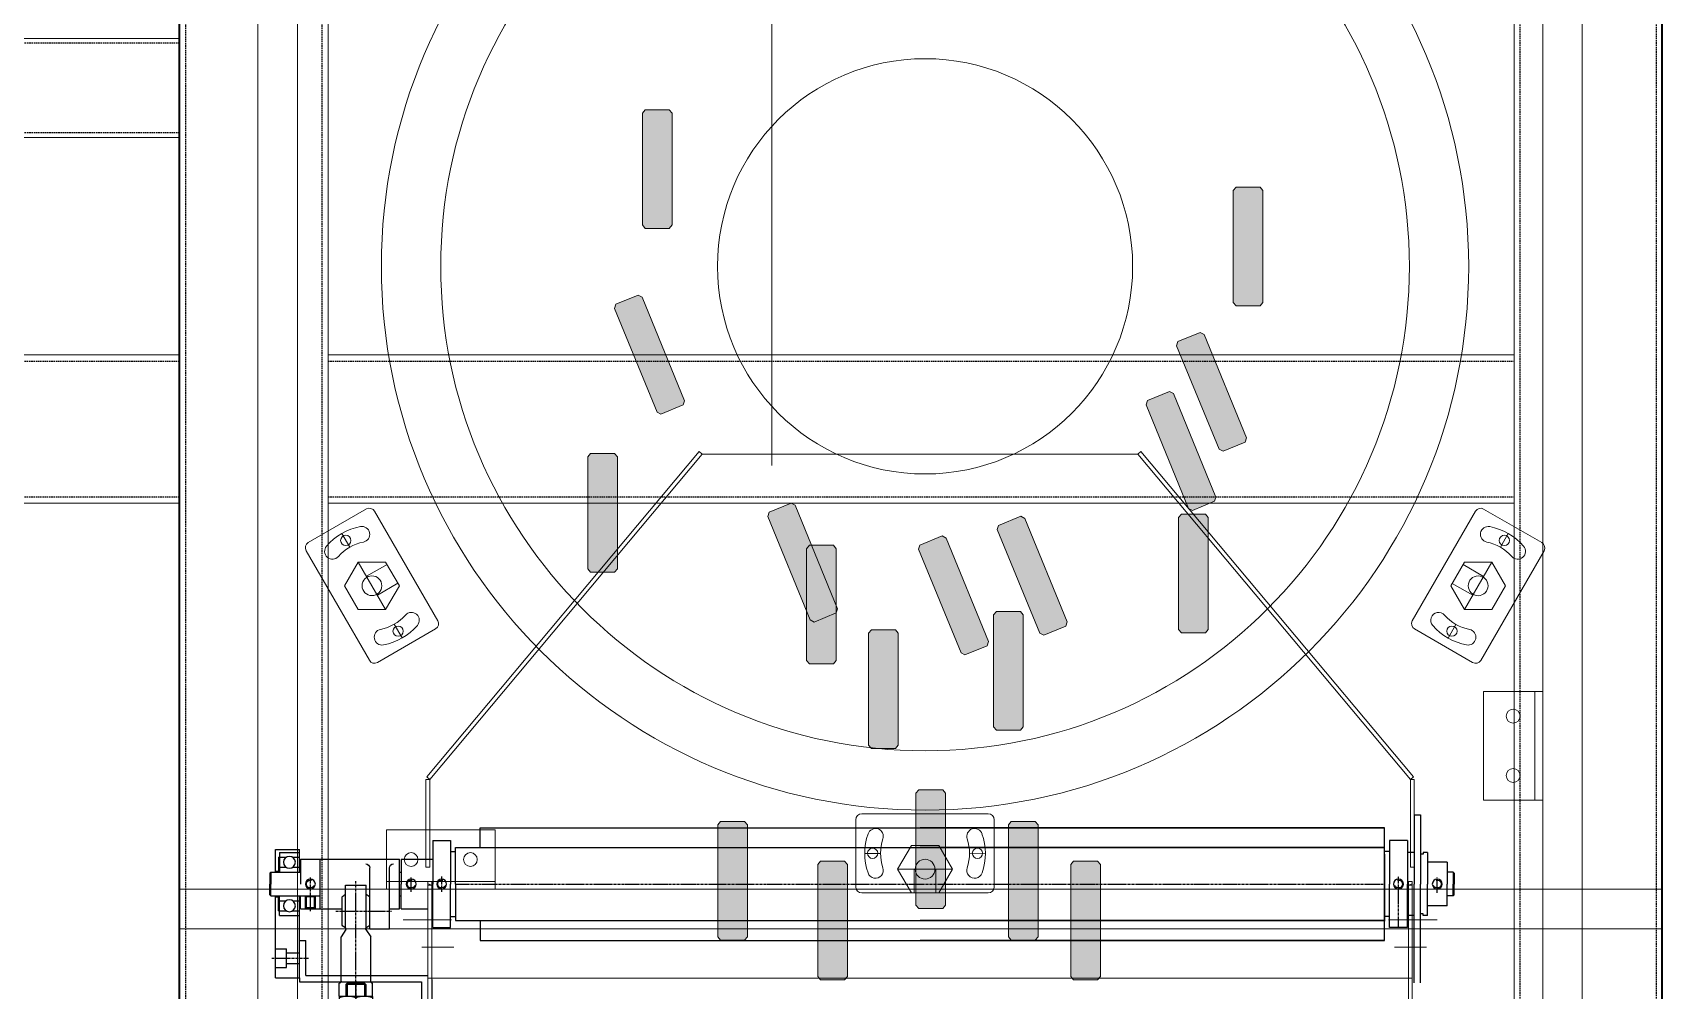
# Model space of a CAD drawing. Header units: millimetres. Extents: x -32759 to 129432, y 390 to 54305.
# Drawn here: x 21643 to 22467, y 24046 to 24530 of the extents above; entities that cross this region are included whole.
import ezdxf

# ---------------------------------------------------------------- set-up
doc = ezdxf.new("R2010")
doc.units = ezdxf.units.MM
doc.linetypes.add('CENTER', pattern=[2, 1.25, -0.25, 0.25, -0.25])
doc.linetypes.add('HIDDEN', pattern=[0.375, 0.25, -0.125])
for name, color, linetype in [('3', 5, 'Continuous'), ('A', 232, 'Continuous'), ('HL', 2, 'HIDDEN')]:
    doc.layers.add(name, color=color, linetype=linetype)
doc.layers.add('_BODY', color=7, linetype='Continuous', lineweight=13)
doc.styles.get("Standard").update_dxf_attribs({"font": 'arial.ttf'})
doc.dimstyles.new('AM_ISO$0', dxfattribs={"dimtxt": 3.5, "dimasz": 3.5, "dimexe": 1, "dimexo": 1, "dimgap": 1.5, "dimtad": 1, "dimdsep": 46, "dimtxsty": 'Standard', "dimcen": 0, "dimclrd": 256, "dimclre": 256, "dimclrt": 2, "dimadec": 0, "dimazin": 2, "dimtp": 0.1, "dimtm": 0.1, "dimtfac": 0.71, "dimtdec": 3, "dimtmove": 0, "dimatfit": 3, "dimfxl": 1, "dimlwd": -1, "dimlwe": -1, "dimarcsym": 1})

# ---------------------------------------------------------------- blocks, each defined once
blk = doc.blocks.new('r6urtwtw')
at = {"ltscale": 0.5}
blk.add_line((205988.3, 30897.38), (208348.3, 30897.38), dxfattribs=at)
at = {"layer": 'HL', "ltscale": 3}
for p, q in [((205988.3, 30969.38), (208348.3, 30969.38)), ((205988.3, 30900.38), (208348.3, 30900.38))]:
    blk.add_line(p, q, dxfattribs=at)
blk = doc.blocks.new('rtuyawda')
at = {"ltscale": 0.5}
for p, q in [((202390.39, 31638.9), (204600.39, 31638.9)), ((204600.39, 31563.9), (202390.39, 31563.9))]:
    blk.add_line(p, q, dxfattribs=at)
at = {"layer": 'HL', "ltscale": 3}
for p, q in [((202390.39, 31635.9), (204600.39, 31635.9)), ((202390.39, 31566.9), (204600.39, 31566.9))]:
    blk.add_line(p, q, dxfattribs=at)
blk = doc.blocks.new('r6ewet')
at = {"ltscale": 0.5}
for p, q in [((205552.73, 30224.74), (205552.73, 30649.74)), ((205552.73, 30649.74), (205627.73, 30649.74)), ((205627.73, 30649.74), (205627.73, 30224.74)), ((205627.73, 30224.74), (205552.73, 30224.74))]:
    blk.add_line(p, q, dxfattribs=at)
at = {"layer": 'HL', "ltscale": 3}
for p, q in [((205555.93, 30224.74), (205555.93, 30649.74)), ((205624.53, 30224.74), (205624.53, 30649.74))]:
    blk.add_line(p, q, dxfattribs=at)
blk = doc.blocks.new('6ertwstw')
at = {"ltscale": 0.5}
for p, q in [((205627.73, 31324.74), (205552.73, 31324.74)), ((205552.73, 30724.74), (205552.73, 31324.74)), ((205627.73, 31324.74), (205627.73, 30724.74)), ((205552.73, 30724.74), (205627.73, 30724.74))]:
    blk.add_line(p, q, dxfattribs=at)
at = {"layer": 'HL', "ltscale": 3}
for p, q in [((205555.93, 30724.74), (205555.93, 31324.74)), ((205624.53, 30724.74), (205624.53, 31324.74))]:
    blk.add_line(p, q, dxfattribs=at)
blk = doc.blocks.new('6WRR')
at = {"ltscale": 0.5}
for p, q in [((212221.53, 14888.67), (211796.53, 14888.67)), ((211796.53, 14888.67), (211796.53, 14838.67)), ((212221.53, 14888.67), (212221.53, 14838.67)), ((211796.53, 14838.67), (212221.53, 14838.67))]:
    blk.add_line(p, q, dxfattribs=at)
at = {"layer": 'HL', "ltscale": 3}
for p, q in [((211796.53, 14886.37), (212221.53, 14886.37)), ((211796.53, 14840.97), (212221.53, 14840.97))]:
    blk.add_line(p, q, dxfattribs=at)
blk = doc.blocks.new('78544')
at = {"color": 0}
for name, p in [('r6urtwtw', (-16068.99, -6753.33)), ('6ertwstw', (-14728.42, -7180.69)), ('rtuyawda', (-12396.08, -8094.85)), ('r6ewet', (-14728.42, -7180.69))]:
    blk.add_blockref(name, p, dxfattribs=at)
at = {"rotation": 270}
blk.add_blockref('6WRR', (176170.65, 235265.59), dxfattribs=at)
blk = doc.blocks.new('RUSEERT')
at = {"ltscale": 0.5}
for p, q in [((202240.39, 24855.65), (203760.39, 24855.65)), ((202240.39, 24105.65), (203760.39, 24105.65))]:
    blk.add_line(p, q, dxfattribs=at)
blk = doc.blocks.new('57ERWE')
blk.add_blockref('RUSEERT', (0, 0))
blk = doc.blocks.new('*D660')
at = {"linetype": 'ByBlock', "ltscale": 0.5, "transparency": 16777216}
for p, q in [((208653.43, 29756.32), (208653.43, 29759.37)), ((208656.93, 29758.37), (208744.93, 29758.37)), ((208748.43, 29758.04), (208748.43, 29757.37))]:
    blk.add_line(p, q, dxfattribs=at)
at = {"ltscale": 0.5, "transparency": 16777216}
for points in [[(208656.93, 29758.96), (208656.93, 29757.79), (208653.43, 29758.37)], [(208744.93, 29758.96), (208744.93, 29757.79), (208748.43, 29758.37)]]:
    blk.add_solid(points, dxfattribs=at)
at = {"layer": 'Defpoints', "color": 0, "ltscale": 0.5, "transparency": 16777216}
for p in [(208653.43, 29755.32), (208748.43, 29759.04), (208748.43, 29758.37)]:
    blk.add_point(p, dxfattribs=at)
at = {"color": 2, "ltscale": 0.5, "transparency": 16777216, "insert": (208700.93, 29761.62), "char_height": 3.5, "attachment_point": 5, "bg_fill": 3, "box_fill_scale": 1.1, "bg_fill_color": 256, "bg_fill_true_color": 13158600, "bg_fill_transparency": 7062}
blk.add_mtext('95', dxfattribs=at)
blk = doc.blocks.new('*D661')
at = {"linetype": 'ByBlock', "ltscale": 0.5, "transparency": 16777216}
for p, q in [((208748.43, 29761.86), (208748.43, 29762.94)), ((208843.43, 29761.86), (208843.43, 29762.94)), ((208751.93, 29761.94), (208839.93, 29761.94))]:
    blk.add_line(p, q, dxfattribs=at)
at = {"ltscale": 0.5, "transparency": 16777216}
for points in [[(208751.93, 29762.53), (208751.93, 29761.36), (208748.43, 29761.94)], [(208839.93, 29762.53), (208839.93, 29761.36), (208843.43, 29761.94)]]:
    blk.add_solid(points, dxfattribs=at)
at = {"layer": 'Defpoints', "color": 0, "ltscale": 0.5, "transparency": 16777216}
for p in [(208748.43, 29760.86), (208843.43, 29761.94), (208843.43, 29760.86)]:
    blk.add_point(p, dxfattribs=at)
at = {"color": 2, "ltscale": 0.5, "transparency": 16777216, "insert": (208795.93, 29765.19), "char_height": 3.5, "attachment_point": 5, "bg_fill": 3, "box_fill_scale": 1.1, "bg_fill_color": 256, "bg_fill_true_color": 13158600, "bg_fill_transparency": 6077}
blk.add_mtext('95', dxfattribs=at)
blk = doc.blocks.new('*D755')
at = {"linetype": 'ByBlock', "ltscale": 0.5, "transparency": 16777216}
for p, q in [((208749.29, 29680.76), (208749.29, 29684.26)), ((208761.43, 29677.26), (208748.29, 29677.26)), ((208749.29, 29670.26), (208749.29, 29677.26)), ((208819.93, 29670.26), (208748.29, 29670.26)), ((208749.29, 29666.76), (208749.29, 29663.26))]:
    blk.add_line(p, q, dxfattribs=at)
at = {"ltscale": 0.5, "transparency": 16777216}
for points in [[(208748.7, 29680.76), (208749.87, 29680.76), (208749.29, 29677.26)], [(208748.7, 29666.76), (208749.87, 29666.76), (208749.29, 29670.26)]]:
    blk.add_solid(points, dxfattribs=at)
at = {"layer": 'Defpoints', "color": 0, "ltscale": 0.5, "transparency": 16777216}
for p in [(208762.43, 29677.26), (208820.93, 29670.26)]:
    blk.add_point(p, dxfattribs=at)
at = {"color": 2, "ltscale": 0.5, "transparency": 16777216, "insert": (208746.04, 29673.76), "char_height": 3.5, "attachment_point": 5, "rotation": 90, "bg_fill": 3, "box_fill_scale": 1.1, "bg_fill_color": 256, "bg_fill_true_color": 13158600, "bg_fill_transparency": 2672}
blk.add_mtext('7', dxfattribs=at)
at = {"layer": 'Defpoints', "color": 0, "ltscale": 0.5, "transparency": 16777216}
blk.add_point((208749.29, 29677.26), dxfattribs=at)
blk = doc.blocks.new('qweqfgbnm')
at = {"color": 6}
for p, q in [((50028.1, 15172.86), (50028.1, 15236.86)), ((50031.1, 15239.86), (50065.1, 15239.86)), ((50068.1, 15236.86), (50068.1, 15172.86)), ((50048.1, 15218.71), (50048.1, 15191)), ((50065.1, 15169.86), (50031.1, 15169.86))]:
    blk.add_line(p, q, dxfattribs=at)
at = {"color": 6, "ltscale": 0.1}
for p, q in [((50048.12, 15227.36), (50048.13, 15235.36)), ((50048.1, 15174.36), (50048.1, 15182.36))]:
    blk.add_line(p, q, dxfattribs=at)
at = {"color": 6, "extrusion": (1.73205e-16, 1e-16, -1)}
for p, q in [((50048.1, 15218.71), (50036.1, 15211.78)), ((50036.1, 15211.78), (50036.1, 15197.93)), ((50060.1, 15211.78), (50048.1, 15218.71)), ((50060.1, 15197.93), (50060.1, 15211.78)), ((50036.1, 15197.93), (50048.1, 15191)), ((50048.1, 15191), (50060.1, 15197.93))]:
    blk.add_line(p, q, dxfattribs=at)
at = {"color": 6, "lineweight": 9}
for p, q in [((50048.1, 15210.36), (50036.1, 15210.36)), ((50048.1, 15199.36), (50036.1, 15199.36))]:
    blk.add_line(p, q, dxfattribs=at)
at = {"color": 6}
blk.add_circle((50048.1, 15204.86), 5, dxfattribs=at)
for centre, radius, start, end in [((50031.1, 15236.86), 3, 90, 180), ((50065.1, 15236.86), 3, 0, 90), ((50039.52, 15229.93), 3.97, 108.89915, 288.89915), ((50048.1, 15205.36), 30, 70.69711, 109.20845), ((50056.68, 15229.93), 3.97, 251.10085, 71.10085), ((50048.1, 15204.36), 23, 71.38544, 108.4957), ((50039.52, 15179.79), 3.97, 71.10085, 251.10085), ((50048.1, 15205.36), 23, 251.5043, 288.61456), ((50056.68, 15179.79), 3.97, 288.89915, 108.89915), ((50031.1, 15172.86), 3, 180, 270), ((50048.1, 15204.36), 30, 250.79155, 289.30289), ((50065.1, 15172.86), 3, 270, 0)]:
    blk.add_arc(centre, radius, start, end, dxfattribs=at)
blk = doc.blocks.new('qweqdfgvh')
at = {"color": 6}
for p, q in [((50023.96, 15360.51), (50057.96, 15360.51)), ((50020.96, 15293.51), (50020.96, 15357.51)), ((50060.96, 15357.51), (50060.96, 15293.51)), ((50032.96, 15339.37), (50032.96, 15311.65)), ((50057.96, 15290.51), (50023.96, 15290.51))]:
    blk.add_line(p, q, dxfattribs=at)
at = {"color": 6, "ltscale": 0.1}
for p, q in [((50040.98, 15348.01), (50040.99, 15356.01)), ((50040.96, 15295.01), (50040.96, 15303.01))]:
    blk.add_line(p, q, dxfattribs=at)
at = {"color": 6, "extrusion": (1.73205e-16, 1e-16, -1)}
for p, q in [((50032.96, 15339.37), (50020.96, 15332.44)), ((50044.96, 15332.44), (50032.96, 15339.37)), ((50020.96, 15332.44), (50020.96, 15318.58)), ((50044.96, 15318.58), (50044.96, 15332.44)), ((50020.96, 15318.58), (50032.96, 15311.65)), ((50032.96, 15311.65), (50044.96, 15318.58))]:
    blk.add_line(p, q, dxfattribs=at)
at = {"color": 6, "lineweight": 9}
for p, q in [((50032.96, 15331.01), (50020.96, 15331.01)), ((50032.96, 15320.01), (50020.96, 15320.01))]:
    blk.add_line(p, q, dxfattribs=at)
at = {"color": 6}
blk.add_circle((50032.96, 15325.51), 5, dxfattribs=at)
for centre, radius, start, end in [((50023.96, 15357.51), 3, 90, 180), ((50057.96, 15357.51), 3, 0, 90), ((50032.37, 15350.58), 3.97, 108.89915, 288.89915), ((50040.96, 15326.01), 30, 70.69711, 109.20845), ((50049.54, 15350.58), 3.97, 251.10085, 71.10085), ((50040.96, 15325.01), 23, 71.38544, 108.4957), ((50032.37, 15300.44), 3.97, 71.10085, 251.10085), ((50040.96, 15326.01), 23, 251.5043, 288.61456), ((50049.54, 15300.44), 3.97, 288.89915, 108.89915), ((50023.96, 15293.51), 3, 180, 270), ((50040.96, 15325.01), 30, 250.79155, 289.30289), ((50057.96, 15293.51), 3, 270, 0)]:
    blk.add_arc(centre, radius, start, end, dxfattribs=at)
blk = doc.blocks.new('QWNFD')
at = {"ltscale": 0.1, "true_color": 0x6c0707}
h = blk.add_hatch(color=16, dxfattribs=at)
h.dxf.hatch_style = 1
h.paths.add_polyline_path([(15918.73, 10675.59), (15917.03, 10674.16), (15917.03, 10662.02), (15918.73, 10660.59)])
h = blk.add_hatch(color=16, dxfattribs=at)
h.dxf.hatch_style = 1
h.paths.add_polyline_path([(15975.33, 10660.59), (15975.33, 10675.59), (15918.73, 10675.59), (15918.73, 10660.59)])
h = blk.add_hatch(color=16, dxfattribs=at)
h.dxf.hatch_style = 1
h.paths.add_polyline_path([(15975.33, 10660.59), (15977.03, 10662.02), (15977.03, 10674.16), (15975.33, 10675.59)])
at = {"color": 1, "ltscale": 0.1}
for p, q in [((15917.03, 10674.16), (15918.73, 10675.59)), ((15917.03, 10662.02), (15917.03, 10674.16)), ((15918.73, 10675.59), (15975.33, 10675.59)), ((15977.03, 10674.16), (15975.33, 10675.59)), ((15977.03, 10662.02), (15977.03, 10674.16)), ((15917.03, 10662.02), (15918.73, 10660.59)), ((15975.33, 10660.59), (15918.73, 10660.59)), ((15977.03, 10662.02), (15975.33, 10660.59))]:
    blk.add_line(p, q, dxfattribs=at)
blk = doc.blocks.new('A$C62B8661E')
at = {"layer": 'A', "color": 7, "linetype": 'ByBlock'}
for p, q in [((4.97, 18.69), (11.47, 18.69)), ((4.97, 1.69), (4.97, 18.69)), ((11.47, 18.69), (11.47, 18.69)), ((12.47, 17.69), (34.97, 17.69)), ((38.61, 15.18), (34.97, 17.69)), ((40.82, 17.19), (55.11, 17.19)), ((38.6, 15.19), (39.31, 15.19)), ((39.46, 15.44), (60.98, 15.44)), ((60.97, 4.94), (60.97, 15.44)), ((4.97, 1.69), (11.47, 1.69)), ((11.47, 1.69), (11.47, 1.69)), ((12.47, 2.69), (34.97, 2.69)), ((38.61, 5.19), (34.97, 2.69)), ((38.61, 5.19), (39.31, 5.19)), ((39.46, 4.94), (60.98, 4.94)), ((40.82, 3.19), (55.11, 3.19))]:
    blk.add_line(p, q, dxfattribs=at)
at = {"layer": 'A', "color": 7, "linetype": 'CENTER'}
for p, q in [((47.97, 0), (47.97, 19.79)), ((0, 10.19), (63.07, 10.19))]:
    blk.add_line(p, q, dxfattribs=at)
at = {"layer": 'A', "color": 7, "linetype": 'ByBlock'}
for centre, radius, start, end in [((12.47, 18.69), 1, 180, 270), ((47.97, 10.19), 10, 135.573, 150), ((47.97, 10.19), 10, 31.66824, 44.427), ((12.47, 1.69), 1, 90, 180), ((47.97, 10.19), 10, 210, 224.427), ((47.97, 10.19), 10, 315.573, 328.33176)]:
    blk.add_arc(centre, radius, start, end, dxfattribs=at)
blk = doc.blocks.new('A$C344D1F6D')
for p, q in [((34, 29), (33, 28)), ((33, 28), (33, 4)), ((34, 29), (34.4, 29)), ((34, 29), (34, 3)), ((34.4, 31.47), (34.71, 32)), ((34.4, 0.53), (34.4, 31.47)), ((34.71, 32), (42.09, 32)), ((42.4, 31.47), (42.09, 32)), ((42.4, 0.53), (42.4, 31.47)), ((42.4, 29), (45.5, 29)), ((42.77, 3), (42.77, 29)), ((46, 31), (46, 1)), ((46.5, 31), (46.5, 22.87)), ((60.5, 31), (60.5, 22.87)), ((61, 31), (61, 1)), ((62.35, 29.28), (62.8, 28.35)), ((62.8, 28.35), (63.75, 29.3)), ((62.8, 28.35), (62.8, 3.65)), ((64.4, 29.3), (63.75, 29.3)), ((63.75, 29.3), (63.75, 2.7)), ((65, 29.3), (64.4, 28.7)), ((64.4, 29.3), (64.4, 2.7)), ((65, 29.3), (65, 2.7)), ((114, 29.3), (114.6, 28.7)), ((114, 29.3), (114, 2.7)), ((114.6, 29.3), (115.25, 29.3)), ((114.6, 29.3), (114.6, 2.7)), ((116.2, 28.35), (115.25, 29.3)), ((115.25, 29.3), (115.25, 2.7)), ((116.65, 29.28), (116.2, 28.35)), ((116.2, 28.35), (116.2, 3.65)), ((118, 31), (118, 1)), ((118.5, 31), (118.5, 22.87)), ((132.5, 31), (132.5, 22.87)), ((133, 31), (133, 1)), ((133, 28), (133.5, 28)), ((133.5, 22), (133.5, 28)), ((1.6, 21), (1, 20.4)), ((1, 20.4), (1, 11.6)), ((1.6, 21), (7.52, 21)), ((1.6, 21), (1.6, 11)), ((7.52, 24.25), (7.66, 24.5)), ((7.52, 7.75), (7.52, 24.25)), ((7.66, 24.5), (13.37, 24.5)), ((13.52, 24.25), (13.37, 24.5)), ((13.52, 7.75), (13.52, 24.25)), ((13.52, 21), (20.5, 21)), ((20.5, 21), (20.5, 11)), ((20.5, 20), (28.5, 20)), ((23, 20), (23, 12)), ((24, 12), (24, 20)), ((29.5, 21), (28.5, 20)), ((46.5, 22.87), (46, 22.79)), ((46.5, 22.87), (60.5, 22.87)), ((60.5, 22.87), (61, 22.79)), ((118.5, 22.87), (118, 22.79)), ((132.5, 22.87), (118.5, 22.87)), ((132.5, 22.87), (133, 22.79)), ((152.5, 22), (152.5, 10)), ((154, 22), (154, 10)), ((1, 11.6), (1.6, 11)), ((1.6, 11), (7.52, 11)), ((8.42, 16), (12.61, 16)), ((13.52, 11), (20.5, 11)), ((20.5, 12), (28.5, 12)), ((28.5, 12), (29.5, 11)), ((36.14, 16), (40.66, 16)), ((46.5, 9.13), (46, 9.21)), ((46.5, 9.13), (46.5, 1)), ((46.5, 9.13), (60.5, 9.13)), ((60.5, 9.13), (61, 9.21)), ((60.5, 9.13), (60.5, 1)), ((118.5, 9.13), (118, 9.21)), ((118.5, 9.13), (118.5, 1)), ((132.5, 9.13), (118.5, 9.13)), ((132.5, 9.13), (133, 9.21)), ((132.5, 9.13), (132.5, 1)), ((133.5, 4), (133.5, 10)), ((7.52, 7.75), (7.66, 7.5)), ((7.66, 7.5), (13.37, 7.5)), ((13.52, 7.75), (13.37, 7.5)), ((33, 4), (34, 3)), ((34, 3), (34.4, 3)), ((34.4, 0.53), (34.71, 0)), ((34.71, 0), (42.09, 0)), ((42.4, 0.53), (42.09, 0)), ((42.4, 3), (45.5, 3)), ((62.35, 2.72), (62.8, 3.65)), ((62.8, 3.65), (63.75, 2.7)), ((64.4, 2.7), (63.75, 2.7)), ((65, 2.7), (64.4, 3.3)), ((114, 2.7), (114.6, 3.3)), ((114.6, 2.7), (115.25, 2.7)), ((116.2, 3.65), (115.25, 2.7)), ((116.65, 2.72), (116.2, 3.65)), ((133, 4), (133.5, 4))]:
    blk.add_line(p, q)
at = {"color": 2}
for p, q in [((33, 28), (34.4, 28)), ((42.4, 28), (42.77, 28)), ((44.5, 29), (42.77, 28)), ((1, 20.4), (7.52, 20.4)), ((13.52, 20.4), (20.5, 20.4)), ((1, 11.6), (7.52, 11.6)), ((13.52, 11.6), (20.5, 11.6)), ((33, 4), (34.4, 4)), ((42.4, 4), (42.77, 4)), ((44.5, 3), (42.77, 4))]:
    blk.add_line(p, q, dxfattribs=at)
at = {"linetype": 'Continuous'}
for p, q in [((46, 31), (61, 31)), ((61.86, 29.56), (61, 29.35)), ((117.14, 29.56), (118, 29.35)), ((133, 31), (118, 31)), ((154, 22), (133.5, 22)), ((154, 10), (133.5, 10)), ((46, 1), (61, 1)), ((61.86, 2.44), (61, 2.65)), ((117.14, 2.44), (118, 2.65)), ((133, 1), (118, 1))]:
    blk.add_line(p, q, dxfattribs=at)
at = {"color": 1}
for p, q in [((46, 22.79), (50.63, 18.59)), ((61, 22.79), (56.92, 19.09)), ((118, 22.79), (122.08, 19.09)), ((133, 22.79), (128.37, 18.59)), ((50.63, 13.41), (46, 9.21)), ((56.92, 12.91), (61, 9.21)), ((122.08, 12.91), (118, 9.21)), ((128.37, 13.41), (133, 9.21))]:
    blk.add_line(p, q, dxfattribs=at)
at = {"color": 2, "linetype": 'CENTER'}
for p, q in [((54, 9.14), (54, 22.86)), ((125, 9.14), (125, 22.86)), ((145, 8), (145, 24))]:
    blk.add_line(p, q, dxfattribs=at)
at = {"color": 3, "linetype": 'HIDDEN'}
for p, q in [((141, 10), (141, 22)), ((149, 10), (149, 22))]:
    blk.add_line(p, q, dxfattribs=at)
for centre in [(54, 16), (125, 16)]:
    blk.add_circle(centre, 4.25)
for centre, radius, start, end in [((57.81, 24), 23.11, 159.74384, 200.25616), ((18.99, 24), 23.11, 339.74384, 20.25616), ((45.5, 29.5), 0.5, 270, 0), ((19.94, 20.25), 12.28, 159.74384, 200.25616), ((1.1, 20.25), 12.28, 339.74384, 20.25616), ((19.94, 11.75), 12.28, 159.74384, 200.25616), ((1.1, 11.75), 12.28, 339.74384, 20.25616), ((57.81, 8), 23.11, 159.74384, 200.25616), ((18.99, 8), 23.11, 339.74384, 20.25616), ((45.5, 2.5), 0.5, 0, 90)]:
    blk.add_arc(centre, radius, start, end)
at = {"linetype": 'Continuous'}
for centre, start, end in [((61.9, 29.07), 25.34817, 94.29142), ((117.1, 29.07), 85.70858, 154.65183), ((61.9, 2.93), 265.70858, 334.65183), ((117.1, 2.93), 205.34817, 274.29142)]:
    blk.add_arc(centre, 0.5, start, end, dxfattribs=at)
at = {"color": 2, "linetype": 'Continuous'}
for centre in [(54, 16), (125, 16)]:
    blk.add_arc(centre, 4.86, 260, 190, dxfattribs=at)
at = {"layer": 'A', "color": 3, "linetype": 'ByBlock'}
for p, q in [((65, 29.3), (114, 29.3)), ((29.5, 21), (33, 21)), ((29.5, 11), (33, 11)), ((65, 2.7), (114, 2.7))]:
    blk.add_line(p, q, dxfattribs=at)
at = {"layer": 'A', "color": 2, "linetype": 'CENTER'}
blk.add_line((0, 16), (155, 16), dxfattribs=at)
blk = doc.blocks.new('12BGBF')
at = {"color": 1}
for p, q in [((53922.42, 2279.46), (53922.42, 2304.06)), ((53922.42, 1805.54), (53922.42, 1780.94))]:
    blk.add_line(p, q, dxfattribs=at)
at = {"ltscale": 0.1}
for p, q in [((53850.2, 2292.03), (53685.65, 2154.22)), ((53850.2, 2292.03), (53851.48, 2290.5)), ((53851.48, 2290.5), (53686.93, 2152.68)), ((53686.93, 2152.68), (53685.65, 2154.22)), ((53686.93, 2152.68), (53686.93, 1932.32)), ((53686.93, 1932.32), (53685.65, 1930.78)), ((53850.2, 1792.97), (53685.65, 1930.78)), ((53851.48, 1794.5), (53686.93, 1932.32)), ((53850.2, 1792.97), (53851.48, 1794.5))]:
    blk.add_line(p, q, dxfattribs=at)
for p, q in [((53851.48, 2290.5), (53851.48, 2292.5)), ((53895.92, 2292.5), (53851.48, 2292.5)), ((53851.48, 2290.5), (53851.48, 2292.5)), ((53895.92, 2290.5), (53895.92, 2292.5)), ((53895.92, 2290.5), (53851.48, 2290.5)), ((53851.48, 1794.5), (53851.48, 1792.5)), ((53895.92, 1794.5), (53851.48, 1794.5)), ((53895.92, 1792.5), (53851.48, 1792.5)), ((53895.92, 1794.5), (53895.92, 1792.5))]:
    blk.add_line(p, q)
at = {"color": 1, "lineweight": -2}
for p, q in [((53936.27, 2278.28), (53936.27, 2294.52)), ((53936.27, 1802.52), (53936.27, 1786.28))]:
    blk.add_line(p, q, dxfattribs=at)
at = {"color": 0, "lineweight": -2}
for p, q in [((53903.01, 2291.5), (53903.01, 2289.5)), ((53903.01, 2289.5), (54507.33, 2289.5)), ((53905.03, 2289.5), (53904.19, 2291.32)), ((53905.03, 2289.5), (53905.03, 2291.5)), ((53903.01, 1793.5), (53903.01, 1795.5)), ((53903.01, 1795.5), (54507.33, 1795.5)), ((53905.03, 1795.5), (53904.25, 1793.66)), ((53905.03, 1795.5), (53905.03, 1793.5))]:
    blk.add_line(p, q, dxfattribs=at)
at = {"color": 2, "linetype": 'HIDDEN', "lineweight": -2}
for p, q in [((53903.01, 2291.5), (54509.33, 2291.5)), ((53903.01, 1793.5), (54509.33, 1793.5))]:
    blk.add_line(p, q, dxfattribs=at)
at = {"lineweight": -2}
for p, q in [((54008.59, 2291.5), (53905.03, 2291.5)), ((54008.59, 2289.5), (53905.03, 2289.5)), ((53951.93, 1795.5), (53951.93, 2289.5)), ((54008.59, 1795.5), (53905.03, 1795.5)), ((54008.59, 1793.5), (53905.03, 1793.5))]:
    blk.add_line(p, q, dxfattribs=at)
at = {"color": 2, "lineweight": -2}
for p, q in [((53951.93, 2289.5), (53951.93, 2291.5)), ((53951.93, 1795.5), (53951.93, 1793.5))]:
    blk.add_line(p, q, dxfattribs=at)
at = {"color": 6, "lineweight": -2}
blk.add_line((53952.64, 2289.28), (54115.43, 2289.28), dxfattribs=at)
at = {"layer": '3', "color": 3, "linetype": 'ByBlock'}
for p, q in [((53886.87, 2368.5), (53886.87, 2356.5)), ((53898.37, 2368.5), (53886.87, 2368.5)), ((53890.87, 2367), (53890.87, 2366.5)), ((53890.87, 2367), (53898.37, 2367)), ((53897.87, 2368.5), (53897.87, 2367)), ((53898.87, 2371.5), (53898.37, 2371)), ((53898.37, 2371), (53904.37, 2371)), ((53898.37, 2371), (53898.37, 2355.91)), ((53898.87, 2371.5), (53904.37, 2371.5)), ((53899.87, 2371.5), (53899.37, 2371)), ((53899.37, 2371), (53904.37, 2371)), ((53899.87, 2371.5), (53904.37, 2371.5)), ((53909.87, 2371.5), (53904.37, 2371.5)), ((53908.87, 2371.5), (53904.37, 2371.5)), ((53910.37, 2371), (53904.37, 2371)), ((53909.37, 2371), (53904.37, 2371)), ((53908.87, 2371.5), (53909.37, 2371)), ((53909.87, 2371.5), (53910.37, 2371)), ((53910.37, 2371), (53910.37, 2345.91)), ((53951.87, 2368.5), (53910.37, 2368.5)), ((53917.87, 2367), (53910.37, 2367)), ((53910.87, 2368.5), (53910.87, 2367)), ((53917.87, 2367), (53917.87, 2366.5)), ((53937.12, 2368.5), (53937.12, 2363)), ((53946.62, 2368.5), (53946.62, 2363)), ((53951.87, 2368.5), (53951.87, 2356.5)), ((53946.62, 2363), (53937.12, 2363)), ((53939.12, 2363), (53939.12, 2356.5)), ((53939.12, 2363), (53939.12, 2356.5)), ((53944.62, 2363), (53944.62, 2356.5)), ((53898.37, 2356.5), (53886.87, 2356.5)), ((53891.87, 2355.91), (53904.37, 2355.91)), ((53891.87, 2355.91), (53891.87, 2345.91)), ((53951.87, 2356.5), (53910.37, 2356.5)), ((53916.87, 2355.91), (53910.37, 2355.91)), ((53916.87, 2355.91), (53911.87, 2355.91)), ((53916.87, 2355.91), (53916.87, 2345.91)), ((53932.87, 2356.5), (53932.87, 2353.3)), ((53950.67, 2353.3), (53932.87, 2353.3)), ((53950.67, 2353.3), (53950.67, 2291.5)), ((53951.87, 2356.5), (53953.87, 2356.5)), ((53953.87, 2356.5), (53953.87, 2294.7)), ((53916.87, 2345.91), (53891.87, 2345.91)), ((53891.87, 2345.91), (53891.87, 2305.91)), ((53916.87, 2345.91), (53916.87, 2334.91)), ((53927.05, 2320.91), (53896.24, 2320.91)), ((53927.05, 2310.91), (53896.24, 2310.91)), ((53916.87, 2310.91), (53916.87, 2305.91)), ((53916.87, 2305.91), (53891.87, 2305.91)), ((53891.87, 2304.91), (53904.37, 2304.91)), ((53891.87, 2304.91), (53891.87, 2289)), ((53898.37, 2305.91), (53898.37, 2304.91)), ((53916.87, 2304.91), (53904.37, 2304.91)), ((53910.37, 2305.91), (53910.37, 2304.91)), ((53916.87, 2304.91), (53916.87, 2291.5)), ((53953.87, 2294.7), (53990.67, 2294.7)), ((53882.37, 2289), (53904.37, 2289)), ((53882.37, 2289), (53882.37, 2280)), ((53926.37, 2289), (53904.37, 2289)), ((53926.37, 2289), (53926.37, 2280)), ((53882.37, 2280), (53904.37, 2280)), ((53887.87, 2280), (53887.87, 2277.5)), ((53926.37, 2280), (53904.37, 2280)), ((53920.87, 2280), (53920.87, 2277.5)), ((53887.87, 1805), (53887.87, 1807.5)), ((53920.87, 1805), (53920.87, 1807.5)), ((53882.37, 1805), (53904.37, 1805)), ((53882.37, 1796), (53882.37, 1805)), ((53926.37, 1805), (53904.37, 1805)), ((53926.37, 1796), (53926.37, 1805)), ((53869.37, 1792.5), (53904.37, 1792.5)), ((53869.37, 1792.5), (53869.37, 1789.3)), ((53869.37, 1789.3), (53904.37, 1789.3)), ((53882.37, 1796), (53904.37, 1796)), ((53898.37, 1795.89), (53898.37, 1796)), ((53926.37, 1796), (53904.37, 1796)), ((53954.37, 1792.5), (53904.37, 1792.5)), ((53954.37, 1789.3), (53904.37, 1789.3)), ((53910.37, 1795.89), (53910.37, 1796)), ((53893.37, 1775.89), (53893.37, 1785.89)), ((53915.37, 1775.89), (53915.37, 1785.89)), ((53915.37, 1775.89), (53915.37, 1785.89)), ((53893.37, 1775.89), (53904.37, 1775.89)), ((53898.38, 1772.89), (53898.38, 1775.89)), ((53898.88, 1772.39), (53898.38, 1772.89)), ((53898.38, 1772.89), (53904.37, 1772.89)), ((53915.37, 1775.89), (53904.37, 1775.89)), ((53910.37, 1772.89), (53904.37, 1772.89)), ((53909.87, 1772.39), (53910.37, 1772.89)), ((53910.37, 1772.89), (53910.37, 1775.89)), ((53898.88, 1772.39), (53904.37, 1772.39)), ((53909.87, 1772.39), (53904.37, 1772.39))]:
    blk.add_line(p, q, dxfattribs=at)
at = {"layer": '3', "color": 6, "linetype": 'ByBlock'}
for p, q in [((53888.37, 2366.5), (53888.37, 2356.5)), ((53888.37, 2366.5), (53898.37, 2366.5)), ((53890.87, 2366.5), (53890.87, 2363.16)), ((53895.87, 2366.5), (53895.87, 2363.16)), ((53920.37, 2366.5), (53910.37, 2366.5)), ((53912.87, 2366.5), (53912.87, 2363.16)), ((53917.87, 2366.5), (53917.87, 2363.16)), ((53920.37, 2366.5), (53920.37, 2356.5)), ((53890.87, 2359.84), (53890.87, 2356.5)), ((53895.87, 2359.84), (53895.87, 2356.5)), ((53912.87, 2359.84), (53912.87, 2356.5)), ((53917.87, 2359.84), (53917.87, 2356.5)), ((53888.37, 1792.5), (53888.37, 1795.89)), ((53888.37, 1795.89), (53904.37, 1795.89)), ((53889.3, 1787.95), (53889.3, 1789.3)), ((53920.37, 1795.89), (53904.37, 1795.89)), ((53919.45, 1787.95), (53919.45, 1789.3)), ((53920.37, 1792.5), (53920.37, 1795.89)), ((53888.37, 1787.95), (53889.3, 1787.95)), ((53888.37, 1785.89), (53888.37, 1787.95)), ((53888.37, 1785.89), (53904.37, 1785.89)), ((53920.37, 1785.89), (53904.37, 1785.89)), ((53920.37, 1787.95), (53919.45, 1787.95)), ((53920.37, 1785.89), (53920.37, 1787.95))]:
    blk.add_line(p, q, dxfattribs=at)
at = {"layer": '3', "color": 1, "linetype": 'CENTER'}
for p, q in [((53941.87, 2370.48), (53941.87, 2351.84)), ((53918.16, 2350.91), (53901.05, 2350.91)), ((53908.39, 2299.91), (53901.05, 2299.91)), ((53908.35, 2284.5), (53900.42, 2284.5)), ((53904.37, 2277.6), (53904.37, 1807.5)), ((53925.97, 1800.5), (53900.42, 1800.5)), ((53908.75, 1780.89), (53901.05, 1780.89))]:
    blk.add_line(p, q, dxfattribs=at)
at = {"layer": '3', "color": 7, "linetype": 'ByBlock'}
for p, q in [((53916.87, 2353.41), (53910.37, 2353.41)), ((53910.87, 2353.41), (53910.37, 2352.91)), ((53916.87, 2352.91), (53910.37, 2352.91)), ((53910.87, 2348.41), (53910.87, 2353.41)), ((53916.87, 2352.91), (53916.37, 2353.41)), ((53916.37, 2348.41), (53916.37, 2353.41)), ((53916.87, 2348.91), (53910.37, 2348.91)), ((53910.87, 2348.41), (53910.37, 2348.91)), ((53916.87, 2348.41), (53910.37, 2348.41)), ((53916.87, 2348.91), (53916.37, 2348.41))]:
    blk.add_line(p, q, dxfattribs=at)
at = {"layer": '3', "color": 2, "linetype": 'ByBlock'}
for p, q in [((53885.87, 2277.5), (53885.87, 1807.5)), ((53904.37, 2277.5), (53885.87, 2277.5)), ((53904.37, 2277.5), (53922.87, 2277.5)), ((53922.87, 2277.5), (53922.87, 1807.5)), ((53885.87, 2265), (53875.87, 2265)), ((53875.87, 2265), (53875.87, 1807.5)), ((53922.87, 2265), (53932.87, 2265)), ((53932.87, 2265), (53932.87, 1807.5)), ((53875.87, 1807.5), (53875.87, 2042.5)), ((53885.87, 1807.5), (53885.87, 2042.5)), ((53922.87, 1807.5), (53922.87, 2042.5)), ((53932.87, 1807.5), (53932.87, 2042.5)), ((53932.87, 1807.5), (53875.87, 1807.5)), ((53904.37, 1807.5), (53885.87, 1807.5)), ((53889.35, 1807.5), (53923.13, 1807.5)), ((53904.37, 1807.5), (53922.87, 1807.5))]:
    blk.add_line(p, q, dxfattribs=at)
at = {"layer": '3', "color": 6, "linetype": 'ByBlock'}
for centre in [(53893.37, 2361.5), (53915.37, 2361.5)]:
    blk.add_circle(centre, 3, dxfattribs=at)
at = {"layer": '3', "color": 7, "linetype": 'ByBlock'}
for centre in [(53904.37, 2350.91), (53904.37, 2299.91), (53904.37, 2284.5), (53904.37, 1800.5), (53904.37, 1780.89)]:
    blk.add_circle(centre, 2.5, dxfattribs=at)
for centre, start, end in [((53904.37, 2350.91), 289.73599, 194.57092), ((53904.37, 2299.91), 289.73599, 194.57092), ((53904.37, 2284.5), 289.73599, 194.57092), ((53904.37, 1800.5), 165.42908, 70.26401), ((53904.37, 1780.89), 165.42908, 70.26401)]:
    blk.add_arc(centre, 2, start, end, dxfattribs=at)
at = {"layer": 'A', "color": 1, "linetype": 'CENTER'}
blk.add_line((53918.03, 2338.1), (53918.05, 2309.95), dxfattribs=at)
at = {"layer": 'A', "color": 3, "linetype": 'ByBlock'}
blk.add_line((53927.05, 2320.91), (53927.05, 2310.91), dxfattribs=at)
for centre, start, end in [((53896.24, 2322.91), 180, 270), ((53896.24, 2308.91), 90, 180)]:
    blk.add_arc(centre, 2, start, end, dxfattribs=at)
at = {"layer": 'A', "color": 3, "linetype": 'ByBlock', "extrusion": (0, 0, -1), "zscale": -1, "rotation": 180}
blk.add_blockref('A$C344D1F6D', (-53953.52, 2343.91), dxfattribs=at)
at = {"layer": 'A', "color": 3, "linetype": 'ByBlock', "rotation": 180}
blk.add_blockref('A$C62B8661E', (53966, 2338.1), dxfattribs=at)
blk = doc.blocks.new('6y45wr')
at = {"ltscale": 0.1}
for p, q in [((202287.39, 31355.54), (200887.38, 31355.54)), ((202287.39, 30605.54), (200887.38, 30605.54))]:
    blk.add_line(p, q, dxfattribs=at)
at = {"color": 134}
for p, q in [((202267.39, 31355.54), (201517.38, 31355.54)), ((201577.38, 31355.54), (201577.38, 30605.54)), ((202267.39, 31295.54), (201517.38, 31295.54)), ((202267.39, 30665.54), (201517.38, 30665.54)), ((202267.39, 30605.54), (201517.38, 30605.54))]:
    blk.add_line(p, q, dxfattribs=at)
at = {"color": 2}
for p, q in [((201557.38, 31355.54), (201557.38, 30605.54)), ((202267.39, 31315.54), (201517.38, 31315.54)), ((202106.35, 30645.54), (201517.38, 30645.54))]:
    blk.add_line(p, q, dxfattribs=at)
at = {"color": 3}
for p, q in [((201622.4, 31295.54), (201677.4, 31295.54)), ((201622.4, 31265.54), (201622.4, 31295.54)), ((201622.4, 31291.54), (201677.4, 31291.54)), ((201677.4, 31295.54), (201677.4, 31265.54)), ((201677.4, 31265.54), (201622.4, 31265.54)), ((201577.38, 30710.56), (201577.38, 30765.56)), ((201577.38, 30765.56), (201607.38, 30765.56)), ((201581.38, 30710.56), (201581.38, 30765.56)), ((201607.38, 30765.56), (201607.38, 30710.56)), ((201607.38, 30710.56), (201577.38, 30710.56))]:
    blk.add_line(p, q, dxfattribs=at)
at = {"color": 4}
blk.add_line((202257.39, 30605.54), (201517.38, 30605.54), dxfattribs=at)
at = {"color": 3}
for centre in [(201634.9, 31280.54), (201664.9, 31280.54), (201592.38, 30753.06), (201592.38, 30723.06)]:
    blk.add_circle(centre, 3.5, dxfattribs=at)
at = {"color": 0}
for centre in [(201753.79, 31276.09), (201707.9, 31249.59), (201707.9, 30716.51), (201753.79, 30690.01)]:
    blk.add_circle(centre, 2.6, dxfattribs=at)
at = {"ltscale": 0.1}
for radius in [275, 245]:
    blk.add_circle((201892.38, 30983.05), radius, dxfattribs=at)
for centre, radius in [((201892.38, 30983.05), 105), ((201595.55, 31009.55), 2.6), ((201595.55, 30956.55), 2.6)]:
    blk.add_circle(centre, radius)
for name, p, rotation in [('qweqfgbnm', (239922.68, -4477.66), 119.9999971039818), ('12BGBF', (255484.39, 33023.04), 180), ('QWNFD', (217849.44, 41814.57), 180), ('QWNFD', (183025.63, 27313.21), 337.6871305352937), ('QWNFD', (217684.14, 41786.88), 180), ('QWNFD', (182995.74, 27297.72), 337.6871305352937), ('QWNFD', (217508.6, 41732.36), 180), ('QWNFD', (182932.64, 27222.5), 337.6871305352937), ('QWNFD', (217528.6, 41700.85), 180), ('QWNFD', (217634.91, 41693.34), 180), ('QWNFD', (182922.68, 27182.68), 337.6871305352937), ('QWNFD', (217544.74, 41654.03), 180), ('QWNFD', (217625.6, 41630.09), 180), ('QWNFD', (217508.6, 41604.4), 180), ('QWNFD', (217668.33, 41598.75), 180), ('QWNFD', (182939.29, 27106.35), 337.6871305352937), ('QWNFD', (217528.6, 41553.8), 180), ('QWNFD', (183044.44, 27028.91), 337.6871305352937), ('QWNFD', (217888.62, 41515.7), 180), ('QWNFD', (217714.72, 41488.01), 180), ('qweqfgbnm', (213587.12, 81648.63), 239.9999971038569)]:
    blk.add_blockref(name, p, dxfattribs=dict(rotation=rotation))
blk.add_blockref('qweqdfgvh', (151554.56, 15657.54))
blk = doc.blocks.new('*D1346')
at = {"linetype": 'ByBlock', "ltscale": 0.5, "transparency": 16777216}
for p, q in [((97795.9, 11019.96), (97795.9, 11065.88)), ((97799.4, 11064.88), (98302.4, 11064.88)), ((98305.9, 11019.96), (98305.9, 11065.88))]:
    blk.add_line(p, q, dxfattribs=at)
at = {"ltscale": 0.5, "transparency": 16777216}
for points in [[(97799.4, 11064.3), (97799.4, 11065.47), (97795.9, 11064.88)], [(98302.4, 11064.3), (98302.4, 11065.47), (98305.9, 11064.88)]]:
    blk.add_solid(points, dxfattribs=at)
at = {"layer": 'Defpoints', "color": 0, "ltscale": 0.5, "transparency": 16777216}
for p in [(98305.9, 11064.88), (97795.9, 11018.96), (98305.9, 11018.96)]:
    blk.add_point(p, dxfattribs=at)
at = {"color": 2, "ltscale": 0.5, "transparency": 16777216, "insert": (98050.9, 11061.6), "char_height": 3.5, "attachment_point": 5, "rotation": 180}
blk.add_mtext('510', dxfattribs=at)
blk = doc.blocks.new('*D1347')
at = {"linetype": 'ByBlock', "ltscale": 0.5, "transparency": 16777216}
for p, q in [((97795.9, 10985.17), (97795.9, 11000.15)), ((97868.4, 10999.15), (97799.4, 10999.15)), ((97871.9, 10895.35), (97871.9, 11000.15))]:
    blk.add_line(p, q, dxfattribs=at)
at = {"ltscale": 0.5, "transparency": 16777216}
for points in [[(97799.4, 10998.57), (97799.4, 10999.73), (97795.9, 10999.15)], [(97868.4, 10998.57), (97868.4, 10999.73), (97871.9, 10999.15)]]:
    blk.add_solid(points, dxfattribs=at)
at = {"layer": 'Defpoints', "color": 0, "ltscale": 0.5, "transparency": 16777216}
for p in [(97795.9, 10999.15), (97795.9, 10984.17), (97871.9, 10894.35)]:
    blk.add_point(p, dxfattribs=at)
at = {"color": 2, "ltscale": 0.5, "transparency": 16777216, "insert": (97833.9, 10995.86), "char_height": 3.5, "attachment_point": 5, "rotation": 180}
blk.add_mtext('76', dxfattribs=at)
blk = doc.blocks.new('utoiol')
at = {"ltscale": 0.5}
dim = blk.add_linear_dim(base=(208748.427, 29758.373), p1=(208653.427, 29755.315), p2=(208748.427, 29759.037), dimstyle='AM_ISO$0', override={"dimtfill": 1}, dxfattribs=at)
dim.commit()
dim.dimension.update_dxf_attribs({"geometry": '*D660', "text_midpoint": (208700.927, 29761.623)})
dim = blk.add_linear_dim(base=(208749.286, 29677.257), p1=(208820.927, 29670.257), p2=(208762.427, 29677.257), angle=90, dimstyle='AM_ISO$0', override={"dimfxl": 8, "dimtfill": 1}, dxfattribs=at)
dim.commit()
dim.dimension.update_dxf_attribs({"geometry": '*D755', "text_midpoint": (208746.036, 29673.757)})
dim = blk.add_linear_dim(base=(208843.427, 29761.943), p1=(208748.427, 29760.861), p2=(208843.427, 29760.861), dimstyle='AM_ISO$0', override={"dimtfill": 1}, dxfattribs=at)
dim.commit()
dim.dimension.update_dxf_attribs({"geometry": '*D661', "text_midpoint": (208795.927, 29765.193)})
blk = doc.blocks.new('y8e5ey')
at = {"color": 1, "ltscale": 0.5}
blk.add_line((96596.395, 11038.01), (96596.395, 15502.823), dxfattribs=at)
at = {"rotation": 90}
for name, p in [('78544', (120364.948, -179805.35)), ('57ERWE', (121001.543, -192126.433))]:
    blk.add_blockref(name, p, dxfattribs=at)
at = {"ltscale": 0.5}
for base, p1, p2, picture, middle in [((98305.895, 11064.885), (97795.895, 11018.96), (98305.895, 11018.96), '*D1346', (98050.895, 11061.598)), ((97795.895, 10999.148), (97871.895, 10894.349), (97795.895, 10984.17), '*D1347', (97833.895, 10995.861))]:
    dim = blk.add_linear_dim(base=base, p1=p1, p2=p2, angle=180, dimstyle='AM_ISO$0', dxfattribs=at)
    dim.commit()
    dim.dimension.update_dxf_attribs({"geometry": picture, "text_midpoint": middle})
at = {"rotation": 90}
blk.add_blockref('utoiol', (127047.152, -197344.467), dxfattribs=at)
blk.add_blockref('6y45wr', (127501.944, -190753.596), dxfattribs=at)
blk = doc.blocks.new('1')
at = {"color": 6, "xscale": -1}
blk.add_blockref('y8e5ey', (100575.763, -6800.077), dxfattribs=at)
blk = doc.blocks.new('sdfgsdfgcxvxbxcv')
at = {"color": 1, "ltscale": 0.5}
blk.add_line((270360.406, 137030.925), (270360.406, 141495.738), dxfattribs=at)
blk.add_blockref('1', (266381.038, 132792.991))
blk = doc.blocks.new('2')
at = {"color": 6, "xscale": -1}
blk.add_blockref('y8e5ey', (121155.752, -6800.077), dxfattribs=at)
blk = doc.blocks.new('sdfgcxvbcbxcvbxc')
blk.add_blockref('2', (292948.326, 132792.991))
blk = doc.blocks.new('dfsgxcvbxcbxcvbxcbv')
at = {"xscale": -1, "rotation": 270}
for p in [(323460.625, -71885.209), (335920.625, -71885.209)]:
    blk.add_blockref('utoiol', p, dxfattribs=at)
blk.add_blockref('2', (329352.025, 132259.335))

msp = doc.modelspace()

# ---------------------------------------------------------------- block references
at = {"layer": '_BODY'}
for name in ['sdfgcxvbcbxcvbxc', 'sdfgsdfgcxvxbxcv', 'dfsgxcvbxcbxcvbxcbv']:
    msp.add_blockref(name, (-248343.91, -112719.97), dxfattribs=at)

doc.saveas('drawing.dxf')
